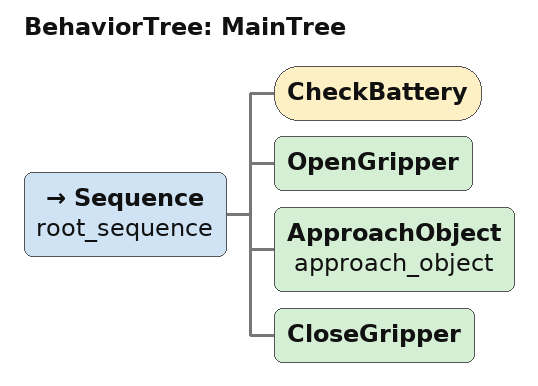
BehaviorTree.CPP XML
<root main_tree_to_execute="MainTree">

  <BehaviorTree ID="MainTree">
    <Sequence name="root_sequence">
      <CheckBattery/>
      <OpenGripper/>
      <ApproachObject name="approach_object"/>
      <CloseGripper/>
    </Sequence>
  </BehaviorTree>

</root>
